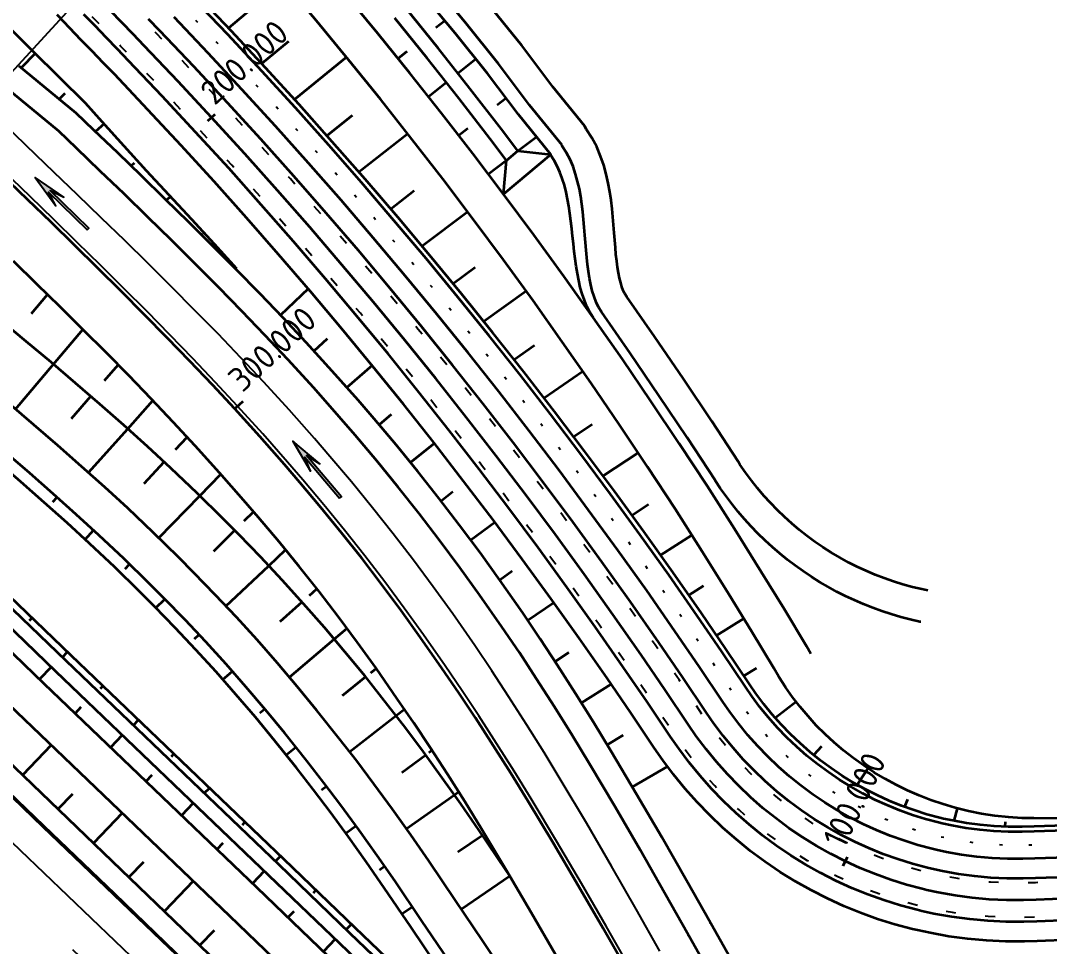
# Model space of a CAD drawing. Header units: metres. Extents: x 134219 to 139178, y 438661 to 444352.
# Drawn here: x 138509.3 to 138613.9, y 439288.6 to 439382.7 of the extents above; entities that cross this region are included whole.
import ezdxf

# ---------------------------------------------------------------- set-up
doc = ezdxf.new("R2010")
doc.units = ezdxf.units.M
for name, pattern in [('13strp', [4, 1, -3]), ('30270strp', [3, 0.3, -2.7]), ('39strp', [12, 3, -9])]:
    doc.linetypes.add(name, pattern=pattern)
doc.layers.add('Utd-ondergr-nw', color=8, linetype='13strp', lineweight=35)
doc.layers.add('X-XX-AL-AANPIJLING-S', color=7, linetype='Continuous', lineweight=25)
doc.layers.add('Utd-weg-nw', color=8, linetype='Continuous')
doc.styles.add('alm a2ee v011$0$rtw_iso', font='NLCS-ISO.ttf')

# ---------------------------------------------------------------- blocks, each defined once
blk = doc.blocks.new('Dwm A2 aanvulling$0$antispkpijl_750')
blk.add_hatch(color=256).paths.add_polyline_path([(-0.125, 0), (0.125, 0), (0.125, 5.5), (0.6, 4), (0, 7.5), (-0.6, 4), (-0.125, 5.5)])
blk.add_lwpolyline([(-0.125, 0), (0.125, 0), (0.125, 5.5), (0.6, 4), (0, 7.5), (-0.6, 4), (-0.125, 5.5)], close=True)

msp = doc.modelspace()

# ---------------------------------------------------------------- linework, layer by layer
at = {"layer": 'Utd-ondergr-nw', "color": 7, "linetype": 'Continuous'}
for p, q in [((138528.32, 439372.53), (138529.06, 439373.21)), ((138528.32, 439372.53), (138529.06, 439373.21)), ((138531.17, 439343.34), (138531.9, 439344.02)), ((138592.93, 439296.79), (138593.36, 439297.69)), ((138592.93, 439296.79), (138593.36, 439297.69))]:
    msp.add_line(p, q, dxfattribs=at)
at = {"layer": 'Utd-ondergr-nw', "linetype": 'Continuous', "flags": 128}
for points in [[(138531.27, 439357.47), (138528.98, 439359.98), (138526.67, 439362.48), (138524.37, 439364.97), (138522.08, 439367.45), (138519.8, 439369.93), (138517.55, 439372.42), (138515.88, 439374.3), (138510.54, 439379.56), (138506.64, 439383.43), (138503.43, 439386.6), (138496.24, 439393.55), (138489.2, 439400.66)], [(138434.12, 439394.12), (138434.46, 439393.79), (138441.68, 439386.87), (138448.9, 439379.95), (138456.11, 439373.03), (138463.33, 439366.11), (138470.55, 439359.19), (138477.77, 439352.27), (138484.99, 439345.35), (138492.21, 439338.42), (138499.42, 439331.5), (138506.64, 439324.58), (138513.86, 439317.66), (138521.08, 439310.74), (138528.3, 439303.82), (138535.52, 439296.9), (138542.73, 439289.98), (138549.95, 439283.06), (138557.17, 439276.14), (138558.58, 439274.78)], [(138434.41, 439394.88), (138434.98, 439394.33), (138442.2, 439387.41), (138449.42, 439380.49), (138456.63, 439373.57), (138463.85, 439366.65), (138471.07, 439359.73), (138478.29, 439352.81), (138485.51, 439345.89), (138492.73, 439338.97), (138499.94, 439332.04), (138507.16, 439325.12), (138514.38, 439318.2), (138521.6, 439311.28), (138528.82, 439304.36), (138536.03, 439297.44), (138543.25, 439290.52), (138550.47, 439283.6), (138557.69, 439276.68), (138559.17, 439275.26)], [(138430.34, 439393.26), (138432.22, 439391.45), (138439.44, 439384.53), (138446.66, 439377.61), (138453.88, 439370.69), (138461.09, 439363.77), (138468.31, 439356.85), (138475.53, 439349.93), (138482.75, 439343.01), (138489.97, 439336.09), (138497.19, 439329.17), (138504.4, 439322.25), (138511.62, 439315.33), (138518.84, 439308.41), (138526.06, 439301.49), (138533.28, 439294.56), (138540.5, 439287.64), (138547.71, 439280.72), (138554.93, 439273.8), (138562.15, 439266.88), (138569.37, 439259.96), (138572.11, 439257.33)], [(138432.99, 439393.12), (138433.42, 439392.71), (138440.64, 439385.79), (138447.86, 439378.87), (138455.08, 439371.95), (138462.29, 439365.02), (138469.51, 439358.1), (138476.73, 439351.18), (138483.95, 439344.26), (138491.17, 439337.34), (138498.39, 439330.42), (138505.6, 439323.5), (138512.82, 439316.58), (138520.04, 439309.66), (138527.26, 439302.74), (138534.48, 439295.82), (138541.7, 439288.9), (138548.91, 439281.98), (138556.13, 439275.06), (138562.04, 439269.39)], [(138536, 439386.68), (138530.42, 439381.94)], [(138615.47, 439301.59), (138612.31, 439301.61), (138611.11, 439301.64), (138609.73, 439301.72), (138608.36, 439301.87), (138607, 439302.07), (138605.66, 439302.34), (138604.33, 439302.67), (138603.43, 439302.93), (138603.08, 439303.03), (138601.85, 439303.45), (138600.65, 439303.92), (138599.46, 439304.44), (138598.31, 439305), (138597.18, 439305.61), (138596.08, 439306.27), (138595.01, 439306.97), (138593.97, 439307.71), (138592.97, 439308.49), (138592.01, 439309.31), (138591.08, 439310.17), (138590.19, 439311.06), (138589.35, 439311.99), (138588.54, 439312.94), (138587.78, 439313.93), (138587.06, 439314.95), (138586.39, 439315.99), (138585.86, 439316.88), (138583.6, 439320.65), (138581.3, 439324.41), (138578.59, 439328.75), (138575.83, 439333.06), (138573.03, 439337.35), (138570.19, 439341.61), (138567.3, 439345.85), (138564.36, 439350.05), (138561.39, 439354.24), (138558.37, 439358.39), (138555.3, 439362.51), (138552.2, 439366.61), (138549.05, 439370.67), (138545.86, 439374.71), (138542.63, 439378.72), (138539.35, 439382.69), (138536.04, 439386.64)], [(138564.34, 439370.04), (138561.04, 439374.12), (138557.87, 439378.32), (138554.57, 439382.42), (138551.22, 439386.47)], [(138615.53, 439300.38), (138612.35, 439300.26), (138611.14, 439300.23), (138609.69, 439300.23), (138608.25, 439300.3), (138606.82, 439300.43), (138605.39, 439300.62), (138603.97, 439300.88), (138603, 439301.09), (138602.63, 439301.18), (138601.3, 439301.53), (138599.98, 439301.94), (138598.69, 439302.41), (138597.41, 439302.93), (138596.16, 439303.5), (138594.93, 439304.12), (138593.73, 439304.8), (138592.56, 439305.52), (138591.42, 439306.29), (138590.31, 439307.11), (138589.24, 439307.97), (138588.2, 439308.88), (138587.2, 439309.83), (138586.25, 439310.82), (138585.33, 439311.85), (138584.46, 439312.92), (138583.64, 439314.02), (138582.98, 439314.96), (138580.55, 439318.59), (138578.09, 439322.19), (138575.18, 439326.35), (138572.24, 439330.47), (138569.26, 439334.57), (138566.23, 439338.64), (138563.17, 439342.68), (138560.06, 439346.68), (138556.91, 439350.66), (138553.73, 439354.6), (138550.5, 439358.51), (138547.24, 439362.39), (138543.94, 439366.24), (138540.6, 439370.05), (138537.22, 439373.83), (138533.8, 439377.58), (138530.35, 439381.29), (138526.86, 439384.97)], [(138615.5, 439300.88), (138612.34, 439300.76), (138611.13, 439300.73), (138609.71, 439300.73), (138608.29, 439300.8), (138606.87, 439300.93), (138605.47, 439301.12), (138604.07, 439301.37), (138603.12, 439301.57), (138602.75, 439301.66), (138601.44, 439302.01), (138600.14, 439302.42), (138598.86, 439302.87), (138597.61, 439303.39), (138596.37, 439303.95), (138595.17, 439304.56), (138593.98, 439305.23), (138592.83, 439305.94), (138591.71, 439306.7), (138590.61, 439307.5), (138589.56, 439308.35), (138588.54, 439309.25), (138587.56, 439310.18), (138586.61, 439311.16), (138585.71, 439312.17), (138584.86, 439313.22), (138584.04, 439314.31), (138583.4, 439315.24), (138580.96, 439318.87), (138578.5, 439322.47), (138575.59, 439326.63), (138572.65, 439330.77), (138569.66, 439334.87), (138566.63, 439338.94), (138563.56, 439342.98), (138560.45, 439346.99), (138557.3, 439350.97), (138554.12, 439354.92), (138550.89, 439358.83), (138547.62, 439362.72), (138544.32, 439366.57), (138540.97, 439370.38), (138537.59, 439374.17), (138534.17, 439377.92), (138530.71, 439381.63), (138527.22, 439385.31)], [(138589.64, 439318.32), (138589.19, 439319.1), (138586.91, 439322.9), (138584.59, 439326.68), (138581.86, 439331.05), (138579.08, 439335.4), (138576.25, 439339.72), (138573.38, 439344.01), (138570.47, 439348.28), (138567.51, 439352.52), (138564.51, 439356.73), (138561.47, 439360.92), (138558.38, 439365.07), (138555.25, 439369.2), (138552.07, 439373.29), (138548.86, 439377.36), (138545.6, 439381.4), (138542.3, 439385.4)], [(138563.19, 439369.08), (138559.9, 439373.15), (138556.74, 439377.34), (138553.45, 439381.42), (138550.1, 439385.46)], [(138615.88, 439293.44), (138612.54, 439293.31), (138611.27, 439293.28), (138609.53, 439293.29), (138607.78, 439293.37), (138606.04, 439293.52), (138604.32, 439293.76), (138602.6, 439294.06), (138601.43, 439294.32), (138600.97, 439294.43), (138599.36, 439294.86), (138597.77, 439295.35), (138596.2, 439295.92), (138594.66, 439296.54), (138593.14, 439297.24), (138591.66, 439297.99), (138590.2, 439298.81), (138588.78, 439299.68), (138587.4, 439300.62), (138586.06, 439301.61), (138584.77, 439302.65), (138583.51, 439303.75), (138582.31, 439304.9), (138581.15, 439306.1), (138580.04, 439307.34), (138578.99, 439308.64), (138577.99, 439309.97), (138577.2, 439311.11), (138574.8, 439314.69), (138572.37, 439318.24), (138569.5, 439322.34), (138566.6, 439326.41), (138563.66, 439330.45), (138560.67, 439334.46), (138557.65, 439338.45), (138554.59, 439342.4), (138551.49, 439346.32), (138548.34, 439350.21), (138545.16, 439354.07), (138541.94, 439357.89), (138538.69, 439361.69), (138535.39, 439365.45), (138532.06, 439369.17), (138528.69, 439372.87), (138525.28, 439376.53), (138521.84, 439380.15), (138520.7, 439381.34), (138519.56, 439382.52), (138518.41, 439383.7)], [(138559.85, 439369.46), (138558.16, 439371.68), (138554.96, 439375.8), (138551.72, 439379.9), (138548.44, 439383.96)], [(138566.64, 439371.96), (138563.41, 439375.97), (138560.23, 439380.17), (138556.89, 439384.31)], [(138616.09, 439289.25), (138612.66, 439289.11), (138611.35, 439289.08), (138609.42, 439289.09), (138607.5, 439289.18), (138605.58, 439289.35), (138603.67, 439289.61), (138601.77, 439289.95), (138600.47, 439290.23), (138599.97, 439290.35), (138598.19, 439290.82), (138596.43, 439291.37), (138594.7, 439291.99), (138593, 439292.69), (138591.32, 439293.45), (138589.68, 439294.29), (138588.07, 439295.19), (138586.5, 439296.15), (138584.98, 439297.19), (138583.5, 439298.28), (138582.06, 439299.44), (138580.68, 439300.65), (138579.35, 439301.92), (138578.07, 439303.24), (138576.84, 439304.62), (138575.68, 439306.05), (138574.58, 439307.52), (138573.7, 439308.79), (138571.32, 439312.33), (138568.91, 439315.85), (138566.07, 439319.92), (138563.19, 439323.95), (138560.28, 439327.96), (138557.32, 439331.94), (138554.32, 439335.89), (138551.28, 439339.81), (138548.2, 439343.7), (138545.09, 439347.55), (138541.94, 439351.38), (138538.74, 439355.17), (138535.51, 439358.93), (138532.25, 439362.66), (138528.94, 439366.36), (138525.6, 439370.02), (138522.22, 439373.65), (138518.81, 439377.25), (138517.68, 439378.42), (138516.55, 439379.59), (138515.41, 439380.76), (138514.27, 439381.93), (138512.97, 439383.3)], [(138615.99, 439291.25), (138612.61, 439291.11), (138611.31, 439291.08), (138609.47, 439291.09), (138607.63, 439291.17), (138605.8, 439291.34), (138603.98, 439291.58), (138602.16, 439291.91), (138600.93, 439292.17), (138600.45, 439292.29), (138598.75, 439292.74), (138597.07, 439293.27), (138595.42, 439293.86), (138593.79, 439294.52), (138592.19, 439295.25), (138590.62, 439296.05), (138589.09, 439296.91), (138587.59, 439297.83), (138586.13, 439298.82), (138584.72, 439299.86), (138583.35, 439300.97), (138582.03, 439302.13), (138580.76, 439303.34), (138579.53, 439304.6), (138578.37, 439305.92), (138577.25, 439307.28), (138576.2, 439308.69), (138575.37, 439309.89), (138572.98, 439313.45), (138570.56, 439316.99), (138567.71, 439321.07), (138564.82, 439325.12), (138561.89, 439329.15), (138558.92, 439333.14), (138555.91, 439337.11), (138552.86, 439341.04), (138549.77, 439344.94), (138546.64, 439348.82), (138543.47, 439352.66), (138540.27, 439356.47), (138537.03, 439360.24), (138533.74, 439363.99), (138530.43, 439367.7), (138527.07, 439371.38), (138523.68, 439375.02), (138520.25, 439378.63), (138519.12, 439379.81), (138517.98, 439380.99), (138516.84, 439382.16), (138515.69, 439383.33)], [(138615.77, 439295.64), (138612.48, 439295.51), (138611.23, 439295.48), (138609.58, 439295.49), (138607.93, 439295.56), (138606.29, 439295.71), (138604.66, 439295.93), (138603.03, 439296.22), (138601.93, 439296.46), (138601.5, 439296.56), (138599.97, 439296.97), (138598.47, 439297.44), (138596.99, 439297.97), (138595.53, 439298.57), (138594.1, 439299.22), (138592.69, 439299.93), (138591.32, 439300.7), (138589.98, 439301.53), (138588.67, 439302.41), (138587.41, 439303.35), (138586.18, 439304.34), (138585, 439305.37), (138583.86, 439306.46), (138582.76, 439307.59), (138581.72, 439308.77), (138580.72, 439309.99), (138579.78, 439311.25), (138579.03, 439312.33), (138576.62, 439315.92), (138574.18, 439319.49), (138571.3, 439323.61), (138568.39, 439327.7), (138565.43, 439331.76), (138562.43, 439335.79), (138559.4, 439339.78), (138556.32, 439343.75), (138553.2, 439347.69), (138550.05, 439351.6), (138546.85, 439355.47), (138543.62, 439359.32), (138540.35, 439363.13), (138537.04, 439366.9), (138533.69, 439370.65), (138530.31, 439374.36), (138526.89, 439378.04), (138523.43, 439381.68), (138522.29, 439382.87)], [(138615.67, 439297.64), (138612.43, 439297.51), (138611.19, 439297.48), (138609.63, 439297.49), (138608.07, 439297.56), (138606.51, 439297.7), (138604.96, 439297.91), (138603.43, 439298.18), (138602.38, 439298.41), (138601.97, 439298.51), (138600.53, 439298.89), (138599.11, 439299.34), (138597.7, 439299.84), (138596.32, 439300.4), (138594.96, 439301.02), (138593.63, 439301.7), (138592.33, 439302.43), (138591.06, 439303.21), (138589.83, 439304.04), (138588.63, 439304.93), (138587.47, 439305.87), (138586.35, 439306.85), (138585.27, 439307.88), (138584.23, 439308.95), (138583.24, 439310.07), (138582.3, 439311.22), (138581.4, 439312.42), (138580.69, 439313.44), (138578.27, 439317.04), (138575.82, 439320.63), (138572.94, 439324.76), (138570.01, 439328.87), (138567.04, 439332.94), (138564.03, 439336.99), (138560.98, 439341), (138557.89, 439344.99), (138554.77, 439348.94), (138551.6, 439352.86), (138548.39, 439356.75), (138545.14, 439360.61), (138541.86, 439364.44), (138538.54, 439368.23), (138535.18, 439371.99), (138531.78, 439375.71), (138528.35, 439379.41), (138524.87, 439383.06)], [(138558.7, 439368.49), (138557.02, 439370.7), (138553.83, 439374.82), (138550.6, 439378.9), (138547.32, 439382.96)], [(138551.5, 439381.99), (138552.39, 439382.7)], [(138536.5, 439380.59), (138533.79, 439378.33)], [(138510.76, 439379.35), (138509.34, 439377.9)], [(138548.56, 439379.58), (138547.65, 439378.85)], [(138542.4, 439378.99), (138537.12, 439374.68)], [(138553.73, 439377.36), (138555.55, 439378.81)], [(138581.42, 439287.43), (138579.46, 439290.91), (138579.43, 439290.98), (138576.99, 439295.3), (138574.48, 439299.69), (138571.92, 439304.08), (138569.31, 439308.47), (138567.53, 439311.39), (138565.71, 439314.31), (138563.85, 439317.21), (138562.11, 439319.86), (138560.33, 439322.5), (138558.02, 439325.81), (138555.99, 439328.62), (138553.92, 439331.4), (138551.8, 439334.16), (138549.65, 439336.88), (138547.46, 439339.57), (138545.22, 439342.22), (138543.59, 439344.11), (138540.97, 439347.06), (138538.31, 439349.97), (138535.96, 439352.48), (138533.59, 439354.95), (138531.2, 439357.39), (138528.8, 439359.81), (138526.39, 439362.2), (138523.98, 439364.57), (138521.56, 439366.91), (138519.14, 439369.25), (138516.73, 439371.57), (138514.92, 439373.3), (138509.12, 439378.08)], [(138579.19, 439286.18), (138577.24, 439289.66), (138577.2, 439289.73), (138574.77, 439294.04), (138572.27, 439298.42), (138569.73, 439302.79), (138567.13, 439307.16), (138565.36, 439310.06), (138563.55, 439312.94), (138561.71, 439315.82), (138559.99, 439318.45), (138558.22, 439321.06), (138555.94, 439324.33), (138553.93, 439327.11), (138551.88, 439329.87), (138549.79, 439332.59), (138547.66, 439335.28), (138545.49, 439337.94), (138543.28, 439340.57), (138541.67, 439342.43), (138539.08, 439345.36), (138536.44, 439348.24), (138534.11, 439350.72), (138531.76, 439353.18), (138529.38, 439355.6), (138527, 439358), (138524.6, 439360.38), (138522.2, 439362.74), (138519.79, 439365.08), (138517.37, 439367.41), (138514.96, 439369.73), (138513.15, 439371.46), (138507.35, 439376.24)], [(138552.58, 439376.4), (138550.76, 439374.96)], [(138513.76, 439375.28), (138513.19, 439374.72)], [(138443.89, 439374.73), (138451.11, 439367.81), (138458.33, 439360.88), (138465.54, 439353.96), (138472.76, 439347.04), (138479.98, 439340.12), (138487.2, 439333.2), (138494.42, 439326.28), (138501.64, 439319.36), (138508.85, 439312.44), (138516.07, 439305.52), (138523.29, 439298.6), (138530.51, 439291.68), (138537.73, 439284.76), (138544.95, 439277.84), (138552.16, 439270.92), (138559.38, 439263.99), (138566.6, 439257.07), (138573.82, 439250.15), (138581.04, 439243.23), (138588.25, 439236.31), (138594.17, 439230.64)], [(138557.72, 439374.13), (138558.63, 439374.83)], [(138542.98, 439373.05), (138540.42, 439371)], [(138517.75, 439372.2), (138516.88, 439371.42)], [(138601.53, 439324.76), (138600.94, 439324.89), (138599.96, 439325.12), (138599, 439325.39), (138598.04, 439325.68), (138597.1, 439326.01), (138596.17, 439326.37), (138595.25, 439326.76), (138594.34, 439327.18), (138593.45, 439327.63), (138592.57, 439328.11), (138591.71, 439328.62), (138590.87, 439329.16), (138590.04, 439329.73), (138589.24, 439330.32), (138588.45, 439330.94), (138587.69, 439331.58), (138586.95, 439332.25), (138586.23, 439332.95), (138585.53, 439333.67), (138584.86, 439334.41), (138584.21, 439335.17), (138583.59, 439335.95), (138583, 439336.76), (138582.43, 439337.58), (138582.24, 439337.87), (138579.56, 439341.97), (138576.67, 439346.29), (138573.73, 439350.59), (138570.91, 439354.64), (138570.7, 439354.99), (138570.56, 439355.28), (138570.42, 439355.63), (138570.3, 439356.05), (138570.18, 439356.52), (138570.07, 439357.05), (138569.98, 439357.63), (138569.9, 439358.26), (138569.82, 439358.93), (138569.76, 439359.64), (138569.7, 439360.38), (138569.64, 439361.14), (138569.58, 439361.93), (138569.51, 439362.75), (138569.43, 439363.58), (138569.33, 439364.44), (138569.2, 439365.31), (138569.03, 439366.19), (138568.83, 439367.09), (138568.57, 439368.01), (138568.26, 439368.93), (138567.86, 439369.86), (138567.37, 439370.79), (138566.8, 439371.68), (138566.64, 439371.96)], [(138548.65, 439371.18), (138543.68, 439367.29)], [(138554.74, 439371.75), (138553.82, 439371.04)], [(138559.85, 439369.46), (138561.73, 439370.88)], [(138600.81, 439321.58), (138600.72, 439321.59), (138599.74, 439321.82), (138598.78, 439322.07), (138597.82, 439322.36), (138596.87, 439322.67), (138595.93, 439323.01), (138595, 439323.38), (138594.08, 439323.77), (138593.17, 439324.2), (138592.28, 439324.65), (138591.4, 439325.13), (138590.54, 439325.63), (138589.69, 439326.16), (138588.86, 439326.72), (138588.05, 439327.3), (138587.25, 439327.9), (138586.48, 439328.53), (138585.72, 439329.19), (138584.98, 439329.86), (138584.26, 439330.56), (138583.57, 439331.28), (138582.89, 439332.02), (138582.24, 439332.77), (138581.62, 439333.55), (138581.01, 439334.35), (138580.43, 439335.17), (138579.91, 439335.94), (138579.89, 439335.98), (138577.06, 439340.31), (138574.18, 439344.61), (138571.26, 439348.89), (138568.33, 439353.09), (138568.05, 439353.58), (138567.8, 439354.09), (138567.59, 439354.65), (138567.41, 439355.24), (138567.25, 439355.86), (138567.12, 439356.52), (138567.01, 439357.2), (138566.92, 439357.91), (138566.84, 439358.64), (138566.77, 439359.38), (138566.71, 439360.14), (138566.65, 439360.91), (138566.59, 439361.69), (138566.52, 439362.47), (138566.45, 439363.26), (138566.35, 439364.04), (138566.24, 439364.82), (138566.1, 439365.59), (138565.92, 439366.36), (138565.71, 439367.11), (138565.46, 439367.86), (138565.15, 439368.58), (138564.78, 439369.28), (138564.35, 439369.94), (138564.34, 439370.04)], [(138567.51, 439352.52), (138567.17, 439353.07), (138566.86, 439353.65), (138566.6, 439354.27), (138566.38, 439354.92), (138566.19, 439355.59), (138566.03, 439356.29), (138565.89, 439357), (138565.77, 439357.74), (138565.67, 439358.49), (138565.58, 439359.24), (138565.49, 439360.01), (138565.41, 439360.78), (138565.33, 439361.55), (138565.24, 439362.32), (138565.14, 439363.08), (138565.03, 439363.83), (138564.9, 439364.56), (138564.75, 439365.28), (138564.57, 439365.98), (138564.36, 439366.66), (138564.12, 439367.3), (138563.84, 439367.92), (138563.52, 439368.5), (138563.15, 439369.05)], [(138520.81, 439368.22), (138520.5, 439367.94)], [(138558.7, 439368.49), (138556.85, 439367.09)], [(138570.91, 439286.19), (138568.47, 439290.46), (138565.97, 439294.79), (138563.44, 439299.1), (138560.86, 439303.37), (138559.11, 439306.2), (138557.34, 439309.02), (138555.53, 439311.81), (138553.84, 439314.35), (138552.12, 439316.88), (138549.91, 439320.04), (138547.96, 439322.74), (138545.98, 439325.4), (138543.96, 439328.04), (138541.89, 439330.64), (138539.79, 439333.22), (138537.65, 439335.76), (138536.1, 439337.57), (138533.59, 439340.42), (138531.05, 439343.23), (138528.78, 439345.67), (138526.49, 439348.08), (138524.18, 439350.47), (138521.84, 439352.84), (138519.49, 439355.2), (138517.13, 439357.54), (138514.75, 439359.88), (138512.36, 439362.2), (138509.97, 439364.52), (138508.17, 439366.26)], [(138448.18, 439364.75), (138455.4, 439357.83), (138462.62, 439350.91), (138469.83, 439343.99), (138477.05, 439337.07), (138484.27, 439330.15), (138491.49, 439323.23), (138498.71, 439316.31), (138505.93, 439309.39), (138513.14, 439302.47), (138520.36, 439295.54), (138527.58, 439288.62), (138534.8, 439281.7), (138542.02, 439274.78), (138549.24, 439267.86), (138556.45, 439260.94), (138563.67, 439254.02), (138570.89, 439247.1), (138578.11, 439240.18), (138585.33, 439233.26), (138592.55, 439226.34), (138599.76, 439219.42), (138606.98, 439212.5), (138613.36, 439206.38)], [(138524.5, 439364.82), (138524.1, 439364.45)], [(138549.31, 439365.39), (138546.91, 439363.54)], [(138446.57, 439363.08), (138453.79, 439356.16), (138461.01, 439349.24), (138468.23, 439342.32), (138475.45, 439335.39), (138482.67, 439328.47), (138489.88, 439321.55), (138497.1, 439314.63), (138504.32, 439307.71), (138511.54, 439300.79), (138518.76, 439293.87), (138525.98, 439286.95)], [(138446.62, 439363.13), (138453.84, 439356.21), (138461.06, 439349.29), (138468.28, 439342.37), (138475.5, 439335.44), (138482.71, 439328.52), (138489.93, 439321.6), (138497.15, 439314.68), (138504.37, 439307.76), (138511.59, 439300.84), (138518.81, 439293.92), (138526.02, 439287)], [(138554.74, 439363.25), (138550.11, 439359.76)], [(138527.78, 439361.05), (138527.66, 439360.94)], [(138563.68, 439287.75), (138561.2, 439292.05), (138558.7, 439296.31), (138556.15, 439300.53), (138554.43, 439303.32), (138552.69, 439306.08), (138550.92, 439308.82), (138549.26, 439311.31), (138547.58, 439313.77), (138545.43, 439316.86), (138543.53, 439319.49), (138541.59, 439322.09), (138539.62, 439324.66), (138537.61, 439327.2), (138535.56, 439329.71), (138533.47, 439332.19), (138531.95, 439333.95), (138529.51, 439336.74), (138527.02, 439339.49), (138524.79, 439341.88), (138522.54, 439344.25), (138520.26, 439346.61), (138517.96, 439348.95), (138515.63, 439351.28), (138513.28, 439353.61), (138510.92, 439355.92), (138508.55, 439358.24)], [(138531.27, 439357.47), (138531.2, 439357.4)], [(138555.5, 439357.6), (138553.26, 439355.95)], [(138538.51, 439355.44), (138535.69, 439352.76)], [(138560.68, 439355.21), (138556.39, 439352.11)], [(138510.39, 439352.92), (138512.01, 439354.86)], [(138559.03, 439295.75), (138558.66, 439296.29), (138555.91, 439300.38), (138554.04, 439303.08), (138552.15, 439305.74), (138550.24, 439308.37), (138548.45, 439310.76), (138546.62, 439313.11), (138544.3, 439316.05), (138542.25, 439318.55), (138540.17, 439321.01), (138538.04, 439323.43), (138535.88, 439325.81), (138533.69, 439328.16), (138531.45, 439330.47), (138529.83, 439332.1), (138527.22, 439334.67), (138524.56, 439337.21), (138522.18, 439339.4), (138519.77, 439341.57), (138517.33, 439343.72), (138514.86, 439345.85), (138512.37, 439347.97), (138509.85, 439350.09), (138507.31, 439352.19)], [(138512.61, 439347.77), (138515.61, 439351.31)], [(138540.44, 439350.34), (138539.1, 439349.11)], [(138561.53, 439349.69), (138559.47, 439348.23)], [(138508.75, 439343.2), (138512.61, 439347.77)], [(138517.79, 439346.11), (138519.18, 439347.71)], [(138545.01, 439347.65), (138542.45, 439345.39)], [(138566.46, 439347.05), (138562.52, 439344.32)], [(138559, 439285.1), (138556.25, 439289.2), (138553.49, 439293.25), (138550.77, 439297.28), (138548.94, 439299.93), (138547.08, 439302.54), (138545.2, 439305.11), (138543.45, 439307.44), (138541.67, 439309.72), (138539.4, 439312.58), (138537.41, 439315), (138535.38, 439317.39), (138533.31, 439319.74), (138531.21, 439322.05), (138529.07, 439324.33), (138526.89, 439326.57), (138525.31, 439328.16), (138522.76, 439330.66), (138520.16, 439333.13), (138517.83, 439335.27), (138515.46, 439337.39), (138513.06, 439339.51), (138510.62, 439341.61), (138508.16, 439343.7)], [(138514.45, 439342.25), (138516.41, 439344.52)], [(138520.16, 439341.21), (138522.72, 439344.07)], [(138546.96, 439342.66), (138545.73, 439341.62)], [(138567.41, 439341.65), (138565.54, 439340.38)], [(138516.18, 439336.75), (138520.16, 439341.21)], [(138525.03, 439339.11), (138526.2, 439340.37)], [(138551.34, 439339.73), (138548.92, 439337.77)], [(138552.78, 439287.2), (138550.04, 439291.22), (138547.35, 439295.21), (138545.53, 439297.83), (138543.7, 439300.4), (138541.85, 439302.93), (138540.12, 439305.22), (138538.37, 439307.46), (138536.14, 439310.26), (138534.18, 439312.64), (138532.19, 439314.97), (138530.16, 439317.28), (138528.09, 439319.55), (138525.99, 439321.78), (138523.85, 439323.98), (138522.3, 439325.53), (138519.79, 439327.98), (138517.22, 439330.41), (138514.93, 439332.51), (138512.59, 439334.61), (138510.21, 439336.7), (138507.8, 439338.78)], [(138572.08, 439338.78), (138568.51, 439336.41)], [(138551.68, 439286.56), (138548.94, 439290.57), (138546.25, 439294.55), (138544.45, 439297.16), (138542.62, 439299.72), (138540.78, 439302.24), (138539.06, 439304.51), (138537.32, 439306.74), (138535.1, 439309.52), (138533.16, 439311.88), (138531.17, 439314.21), (138529.15, 439316.49), (138527.1, 439318.75), (138525, 439320.97), (138522.88, 439323.15), (138521.33, 439324.69), (138518.84, 439327.13), (138516.29, 439329.54), (138514, 439331.64), (138511.67, 439333.72), (138509.3, 439335.8), (138506.9, 439337.87)], [(138521.83, 439335.66), (138523.86, 439337.85)], [(138527.49, 439334.41), (138529.62, 439336.6)], [(138512.55, 439333.79), (138512.97, 439334.27)], [(138523.32, 439330.11), (138527.49, 439334.41)], [(138553.24, 439334.79), (138552.03, 439333.86)], [(138573.14, 439333.5), (138571.45, 439332.4)], [(138532, 439331.84), (138532.96, 439332.78)], [(138557.5, 439331.69), (138555.06, 439329.87)], [(138515.83, 439329.96), (138516.69, 439330.89)], [(138528.91, 439328.78), (138531.04, 439330.89)], [(138577.53, 439330.4), (138574.35, 439328.37)], [(138534.51, 439327.28), (138536.22, 439328.9)], [(138519.9, 439326.98), (138520.35, 439327.44)], [(138530.14, 439323.19), (138534.51, 439327.28)], [(138559.26, 439326.73), (138558, 439325.83)], [(138538.64, 439324.27), (138539.39, 439324.94)], [(138578.71, 439325.24), (138577.22, 439324.31)], [(138523.02, 439323.01), (138523.92, 439323.9)], [(138535.65, 439321.61), (138537.89, 439323.6)], [(138563.5, 439323.52), (138560.85, 439321.72)], [(138510.17, 439321.72), (138510.43, 439321.99)], [(138582.83, 439321.91), (138580.04, 439320.21)], [(138541.17, 439319.83), (138542.46, 439320.92)], [(138526.94, 439319.84), (138527.41, 439320.27)], [(138536.6, 439315.95), (138541.17, 439319.83)], [(138513.52, 439317.99), (138514.04, 439318.53)], [(138565.03, 439318.48), (138563.62, 439317.56)], [(138512.39, 439316.99), (138511.19, 439315.74)], [(138529.85, 439315.71), (138530.8, 439316.55)], [(138544.9, 439316.41), (138545.43, 439316.85)], [(138584.12, 439316.86), (138582.83, 439316.09)], [(138542.02, 439314.1), (138544.36, 439315.98)], [(138517.39, 439314.8), (138517.65, 439315.07)], [(138569.33, 439315.24), (138566.31, 439313.35)], [(138588.15, 439313.45), (138586.03, 439311.82)], [(138515.4, 439312.91), (138514.8, 439312.28)], [(138533.61, 439312.33), (138534.09, 439312.74)], [(138547.45, 439312.05), (138548.3, 439312.71)], [(138520.74, 439311.07), (138521.25, 439311.61)], [(138542.72, 439308.38), (138547.45, 439312.05)], [(138519.61, 439310.07), (138518.41, 439308.82)], [(138570.55, 439310.07), (138568.93, 439309.09)], [(138512.39, 439309.05), (138509.46, 439306)], [(138524.6, 439307.88), (138524.86, 439308.15)], [(138536.28, 439308.05), (138537.27, 439308.84)], [(138550.78, 439308.3), (138551.1, 439308.53)], [(138590.72, 439308.91), (138589.93, 439308.06)], [(138548.05, 439306.28), (138550.47, 439308.06)], [(138522.62, 439305.99), (138522.02, 439305.36)], [(138575.05, 439306.89), (138571.5, 439304.8)], [(138595.44, 439306.68), (138594.35, 439305.02)], [(138514.53, 439304.07), (138513.07, 439302.54)], [(138527.95, 439304.15), (138528.47, 439304.69)], [(138539.87, 439304.5), (138540.37, 439304.89)], [(138548.49, 439300.55), (138553.39, 439304)], [(138553.39, 439304), (138553.81, 439304.3)], [(138526.83, 439303.15), (138525.63, 439301.9)], [(138599.48, 439303.53), (138599.15, 439302.77)], [(138519.6, 439302.13), (138516.68, 439299.08)], [(138604.53, 439302.62), (138604.19, 439301.34)], [(138531.82, 439300.96), (138532.08, 439301.23)], [(138542.34, 439300.1), (138543.37, 439300.85)], [(138609.4, 439301.25), (138609.35, 439300.75)], [(138553.75, 439298.21), (138556.23, 439299.89)], [(138556.34, 439299.97), (138556.45, 439300.04)], [(138529.84, 439299.07), (138529.24, 439298.44)], [(138535.17, 439297.23), (138535.69, 439297.77)], [(138521.75, 439297.14), (138520.29, 439295.62)], [(138545.76, 439296.38), (138546.28, 439296.75)], [(138534.05, 439296.23), (138532.84, 439294.98)], [(138554.08, 439292.37), (138559.03, 439295.75)], [(138526.82, 439295.21), (138523.9, 439292.16)], [(138539.04, 439294.04), (138539.3, 439294.31)], [(138548.05, 439291.89), (138549.1, 439292.6)], [(138537.05, 439292.15), (138536.45, 439291.52)], [(138542.39, 439290.31), (138542.91, 439290.85)], [(138528.97, 439290.22), (138527.5, 439288.7)], [(138541.26, 439289.31), (138540.06, 439288.06)]]:
    msp.add_lwpolyline(points, dxfattribs=at)
msp.add_lwpolyline([(138558.38, 439365.07), (138558.7, 439368.49), (138559.85, 439369.46), (138563.19, 439369.08), (138558.38, 439365.07)], close=True, dxfattribs=at)
at = {"layer": 'Utd-weg-nw', "linetype": '30270strp', "flags": 128}
msp.add_lwpolyline([(138692.03, 439309.1), (138689.4, 439309.34), (138686.77, 439309.51), (138686.77, 439309.51), (138684.13, 439309.62), (138681.49, 439309.66), (138678.85, 439309.64), (138676.22, 439309.55), (138673.58, 439309.39), (138672.68, 439309.32), (138670.95, 439309.17), (138668.33, 439308.88), (138665.71, 439308.52), (138663.11, 439308.11), (138660.51, 439307.62), (138657.97, 439307.08), (138655.44, 439306.48), (138652.92, 439305.81), (138650.42, 439305.09), (138650.29, 439305.05), (138647.21, 439304.15), (138644.11, 439303.32), (138642.77, 439302.99), (138640.99, 439302.56), (138637.86, 439301.87), (138634.71, 439301.25), (138631.55, 439300.7), (138628.37, 439300.22), (138625.19, 439299.81), (138622, 439299.47), (138618.8, 439299.21), (138615.6, 439299.01), (138612.39, 439298.89), (138611.16, 439298.86), (138609.66, 439298.86), (138608.16, 439298.93), (138606.67, 439299.06), (138605.18, 439299.26), (138603.7, 439299.53), (138602.69, 439299.75), (138602.3, 439299.84), (138600.91, 439300.21), (138599.54, 439300.64), (138598.19, 439301.12), (138596.87, 439301.66), (138595.56, 439302.26), (138594.28, 439302.91), (138593.03, 439303.61), (138591.81, 439304.36), (138590.62, 439305.17), (138589.47, 439306.02), (138588.35, 439306.92), (138587.27, 439307.86), (138586.23, 439308.85), (138585.24, 439309.89), (138584.29, 439310.96), (138583.38, 439312.07), (138582.52, 439313.22), (138581.84, 439314.2), (138579.41, 439317.82), (138576.95, 439321.41), (138574.06, 439325.55), (138571.12, 439329.67), (138568.15, 439333.76), (138565.13, 439337.81), (138562.07, 439341.84), (138558.98, 439345.84), (138555.84, 439349.8), (138552.66, 439353.73), (138549.45, 439357.63), (138546.19, 439361.5), (138542.9, 439365.34), (138539.57, 439369.14), (138536.2, 439372.91), (138532.79, 439376.65), (138529.35, 439380.35), (138525.87, 439384.01), (138524.71, 439385.21), (138523.56, 439386.41), (138522.4, 439387.6), (138521.23, 439388.78), (138520.22, 439389.85), (138519.26, 439390.97), (138518.37, 439392.09), (138517.52, 439393.25), (138516.73, 439394.44), (138515.98, 439395.67), (138515.29, 439396.93), (138514.65, 439398.21), (138514.06, 439399.52), (138513.53, 439400.85), (138513.05, 439402.2), (138512.64, 439403.58), (138512.27, 439404.96), (138511.97, 439406.37), (138511.73, 439407.78), (138511.54, 439409.2), (138511.42, 439410.63), (138511.35, 439412.06), (138511.34, 439413.5), (138511.4, 439414.93), (138511.51, 439416.36), (138511.68, 439417.78), (138511.91, 439419.2), (138512.2, 439420.6), (138512.55, 439421.99), (138512.96, 439423.37), (138513.45, 439424.8), (138514, 439426.21), (138514.62, 439427.6), (138515.17, 439428.72), (138515.29, 439428.95), (138516.03, 439430.28), (138516.7, 439431.47), (138517.57, 439433.16), (138518.37, 439434.88), (138519.1, 439436.63), (138519.75, 439438.41), (138520.33, 439440.22), (138520.84, 439442.05), (138521.27, 439443.9), (138521.62, 439445.77), (138521.89, 439447.65), (138522.08, 439449.54), (138522.2, 439451.43), (138522.23, 439453.33), (138522.19, 439455.23), (138522.07, 439457.12), (138521.86, 439459.01), (138521.58, 439460.89), (138521.23, 439462.76), (138520.79, 439464.6), (138520.28, 439466.43), (138519.69, 439468.24), (138519.03, 439470.02), (138518.29, 439471.77), (138517.49, 439473.49), (138516.61, 439475.17), (138515.66, 439476.81), (138514.64, 439478.42), (138513.99, 439479.38), (138513.56, 439479.98), (138512.41, 439481.49), (138511.21, 439482.96), (138509.94, 439484.37), (138508.61, 439485.73), (138507.23, 439487.03), (138505.8, 439488.28), (138504.31, 439489.46), (138502.78, 439490.58), (138501.2, 439491.64), (138499.58, 439492.63), (138497.92, 439493.55), (138496.24, 439494.44), (138494.54, 439495.3), (138492.82, 439496.13), (138491.07, 439496.92), (138489.8, 439497.46), (138488.5, 439497.96), (138487.2, 439498.44), (138485.87, 439498.88), (138484.53, 439499.28), (138483.17, 439499.64), (138481.8, 439499.96), (138480.41, 439500.23), (138479.82, 439500.32), (138478.12, 439500.5), (138476.4, 439500.55), (138474.68, 439500.48), (138472.97, 439500.28), (138471.28, 439499.94), (138471.17, 439499.91), (138470.53, 439499.77), (138469.77, 439499.65), (138468.99, 439499.59), (138468.22, 439499.57), (138467.44, 439499.6), (138466.67, 439499.69), (138465.91, 439499.83), (138465.16, 439500.02), (138464.42, 439500.26), (138463.7, 439500.54), (138463, 439500.88), (138462.33, 439501.26), (138461.68, 439501.68), (138461.34, 439501.93), (138461.12, 439502.08), (138460.66, 439502.33), (138460.17, 439502.5), (138459.66, 439502.59), (138459.14, 439502.61), (138458.62, 439502.54), (138458.12, 439502.4), (138457.65, 439502.18), (138457.22, 439501.89), (138457.14, 439501.82)], dxfattribs=at)
at = {"layer": 'Utd-weg-nw', "linetype": '13strp', "flags": 128}
for points in [[(138691.64, 439305.3), (138689.1, 439305.53), (138686.57, 439305.69), (138686.56, 439305.69), (138684.02, 439305.8), (138681.48, 439305.84), (138678.94, 439305.81), (138676.4, 439305.72), (138673.86, 439305.57), (138672.99, 439305.51), (138671.32, 439305.36), (138668.79, 439305.08), (138666.27, 439304.74), (138663.76, 439304.34), (138661.26, 439303.87), (138658.81, 439303.35), (138656.37, 439302.77), (138653.95, 439302.13), (138651.54, 439301.43), (138651.4, 439301.39), (138648.24, 439300.47), (138645.06, 439299.61), (138643.68, 439299.27), (138641.86, 439298.84), (138638.64, 439298.13), (138635.41, 439297.49), (138632.16, 439296.93), (138628.9, 439296.43), (138625.64, 439296.01), (138622.36, 439295.67), (138619.08, 439295.39), (138615.79, 439295.19), (138612.5, 439295.06), (138611.24, 439295.03), (138609.57, 439295.04), (138607.9, 439295.11), (138606.24, 439295.26), (138604.59, 439295.48), (138602.94, 439295.78), (138601.82, 439296.02), (138601.39, 439296.13), (138599.85, 439296.54), (138598.33, 439297.01), (138596.83, 439297.55), (138595.35, 439298.15), (138593.9, 439298.81), (138592.48, 439299.53), (138591.09, 439300.31), (138589.73, 439301.15), (138588.41, 439302.04), (138587.13, 439302.99), (138585.89, 439303.99), (138584.69, 439305.04), (138583.54, 439306.14), (138582.43, 439307.29), (138581.37, 439308.48), (138580.37, 439309.71), (138579.41, 439310.99), (138578.65, 439312.08), (138576.25, 439315.67), (138573.81, 439319.23), (138570.93, 439323.35), (138568.02, 439327.43), (138565.07, 439331.49), (138562.07, 439335.51), (138559.04, 439339.51), (138555.97, 439343.48), (138552.85, 439347.41), (138549.7, 439351.31), (138546.51, 439355.19), (138543.28, 439359.03), (138540.01, 439362.83), (138536.7, 439366.61), (138533.36, 439370.35), (138529.98, 439374.05), (138526.56, 439377.73), (138523.11, 439381.37), (138521.96, 439382.56), (138520.81, 439383.74), (138519.66, 439384.92), (138518.51, 439386.1), (138517.38, 439387.29), (138516.31, 439388.53), (138515.32, 439389.78), (138514.38, 439391.06), (138513.5, 439392.39), (138512.67, 439393.75), (138511.9, 439395.15), (138511.19, 439396.57), (138510.54, 439398.03), (138509.95, 439399.51), (138509.42, 439401.01), (138508.95, 439402.54), (138508.55, 439404.08), (138508.22, 439405.64), (138507.95, 439407.21), (138507.74, 439408.79), (138507.6, 439410.37), (138507.53, 439411.97), (138507.52, 439413.56), (138507.58, 439415.15), (138507.7, 439416.74), (138507.9, 439418.32), (138508.15, 439419.89), (138508.47, 439421.46), (138508.86, 439423), (138509.31, 439424.53), (138509.86, 439426.12), (138510.47, 439427.69), (138511.16, 439429.23), (138511.77, 439430.48), (138511.91, 439430.73), (138512.72, 439432.2), (138513.34, 439433.3), (138514.14, 439434.84), (138514.87, 439436.42), (138515.54, 439438.02), (138516.14, 439439.66), (138516.67, 439441.31), (138517.13, 439442.99), (138517.52, 439444.69), (138517.84, 439446.4), (138518.09, 439448.12), (138518.27, 439449.85), (138518.37, 439451.58), (138518.41, 439453.32), (138518.37, 439455.06), (138518.25, 439456.8), (138518.07, 439458.53), (138517.81, 439460.25), (138517.49, 439461.96), (138517.09, 439463.65), (138516.62, 439465.32), (138516.08, 439466.98), (138515.47, 439468.61), (138514.8, 439470.21), (138514.06, 439471.79), (138513.25, 439473.33), (138512.38, 439474.84), (138511.45, 439476.3), (138510.85, 439477.19), (138510.46, 439477.73), (138509.41, 439479.12), (138508.31, 439480.46), (138507.14, 439481.76), (138505.93, 439483), (138504.66, 439484.2), (138503.35, 439485.34), (138501.99, 439486.42), (138500.59, 439487.45), (138499.14, 439488.41), (138497.66, 439489.32), (138496.13, 439490.16), (138494.6, 439490.99), (138493.05, 439491.78), (138491.47, 439492.55), (138489.87, 439493.29), (138488.71, 439493.79), (138487.52, 439494.26), (138486.33, 439494.71), (138485.11, 439495.13), (138483.88, 439495.51), (138482.64, 439495.85), (138481.38, 439496.16), (138480.11, 439496.42), (138479.6, 439496.5), (138478.14, 439496.67), (138476.66, 439496.73), (138475.18, 439496.69), (138473.7, 439496.53), (138472.24, 439496.24), (138472.1, 439496.2)], [(138691.28, 439301.81), (138688.83, 439302.04), (138686.38, 439302.2), (138686.38, 439302.2), (138683.93, 439302.3), (138681.47, 439302.34), (138679.01, 439302.31), (138676.56, 439302.23), (138674.11, 439302.08), (138673.27, 439302.02), (138671.66, 439301.88), (138669.22, 439301.61), (138666.78, 439301.28), (138664.36, 439300.89), (138661.94, 439300.44), (138659.58, 439299.94), (138657.22, 439299.37), (138654.88, 439298.76), (138652.56, 439298.08), (138652.42, 439298.04), (138649.18, 439297.09), (138645.92, 439296.22), (138644.52, 439295.87), (138642.65, 439295.43), (138639.35, 439294.7), (138636.04, 439294.05), (138632.72, 439293.47), (138629.39, 439292.97), (138626.04, 439292.54), (138622.69, 439292.18), (138619.33, 439291.9), (138615.96, 439291.69), (138612.59, 439291.56), (138611.3, 439291.53), (138609.48, 439291.54), (138607.66, 439291.62), (138605.85, 439291.78), (138604.04, 439292.03), (138602.25, 439292.35), (138601.03, 439292.61), (138600.55, 439292.73), (138598.87, 439293.18), (138597.21, 439293.69), (138595.58, 439294.28), (138593.97, 439294.94), (138592.38, 439295.66), (138590.83, 439296.45), (138589.31, 439297.3), (138587.83, 439298.21), (138586.39, 439299.19), (138584.99, 439300.22), (138583.64, 439301.31), (138582.33, 439302.46), (138581.07, 439303.66), (138579.86, 439304.91), (138578.71, 439306.21), (138577.61, 439307.56), (138576.57, 439308.95), (138575.74, 439310.14), (138573.35, 439313.7), (138570.93, 439317.24), (138568.07, 439321.33), (138565.18, 439325.39), (138562.25, 439329.41), (138559.28, 439333.41), (138556.26, 439337.38), (138553.21, 439341.32), (138550.12, 439345.23), (138546.99, 439349.1), (138543.82, 439352.95), (138540.61, 439356.76), (138537.37, 439360.54), (138534.08, 439364.29), (138530.76, 439368), (138527.4, 439371.68), (138524.01, 439375.33), (138520.58, 439378.94), (138519.44, 439380.12), (138518.3, 439381.3), (138517.16, 439382.47), (138516.01, 439383.64), (138514.79, 439384.94), (138513.62, 439386.29), (138512.54, 439387.66), (138511.51, 439389.06), (138510.55, 439390.51), (138509.64, 439392), (138508.8, 439393.52), (138508.03, 439395.08), (138507.31, 439396.66), (138506.67, 439398.28), (138506.67, 439398.28)]]:
    msp.add_lwpolyline(points, dxfattribs=at)
at = {"layer": 'Utd-weg-nw', "linetype": '39strp', "flags": 128}
msp.add_lwpolyline([(138401.94, 439396.25), (138405.67, 439392.66), (138412.89, 439385.74), (138420.11, 439378.82), (138427.33, 439371.9), (138434.55, 439364.98), (138441.76, 439358.06), (138448.98, 439351.14), (138456.2, 439344.22), (138463.42, 439337.3), (138470.64, 439330.38), (138477.86, 439323.46), (138485.07, 439316.54), (138492.29, 439309.62), (138499.51, 439302.69), (138506.73, 439295.77), (138513.95, 439288.85), (138521.17, 439281.93), (138528.38, 439275.01), (138535.6, 439268.09), (138542.82, 439261.17), (138550.04, 439254.25), (138557.26, 439247.33), (138564.48, 439240.41), (138571.69, 439233.49), (138578.91, 439226.57), (138586.13, 439219.65), (138593.35, 439212.73), (138600.57, 439205.81), (138607.79, 439198.88), (138615, 439191.96), (138622.22, 439185.04), (138629.44, 439178.12), (138636.66, 439171.2), (138643.88, 439164.28), (138651.09, 439157.36), (138658.31, 439150.44), (138665.53, 439143.52), (138672.75, 439136.6), (138679.97, 439129.68), (138687.19, 439122.76), (138694.4, 439115.84), (138701.62, 439108.92), (138708.57, 439102.26)], dxfattribs=at)
at = {"layer": 'Utd-weg-nw', "linetype": 'Continuous', "flags": 128}
for points in [[(138574.28, 439288.09), (138571.86, 439292.38), (138569.37, 439296.75), (138566.84, 439301.09), (138564.26, 439305.42), (138562.51, 439308.3), (138560.72, 439311.16), (138558.9, 439314), (138557.2, 439316.59), (138555.46, 439319.17), (138553.21, 439322.39), (138551.23, 439325.13), (138549.21, 439327.85), (138547.15, 439330.53), (138545.05, 439333.18), (138542.91, 439335.8), (138540.73, 439338.39), (138539.15, 439340.23), (138536.59, 439343.12), (138533.99, 439345.96), (138531.68, 439348.42), (138529.35, 439350.85), (138527, 439353.25), (138524.63, 439355.63), (138522.25, 439358), (138519.86, 439360.34), (138517.46, 439362.67), (138515.05, 439365), (138512.64, 439367.31), (138510.84, 439369.04), (138505.42, 439374.23)], [(138571.26, 439286.38), (138568.82, 439290.66), (138566.32, 439294.99), (138563.78, 439299.3), (138561.2, 439303.58), (138559.45, 439306.41), (138557.68, 439309.23), (138555.87, 439312.03), (138554.17, 439314.58), (138552.45, 439317.1), (138550.24, 439320.27), (138548.29, 439322.97), (138546.3, 439325.64), (138544.27, 439328.28), (138542.21, 439330.89), (138540.1, 439333.47), (138537.96, 439336.02), (138536.4, 439337.83), (138533.89, 439340.68), (138531.34, 439343.5), (138529.07, 439345.94), (138526.78, 439348.36), (138524.46, 439350.75), (138522.13, 439353.13), (138519.77, 439355.48), (138517.4, 439357.83), (138515.03, 439360.16), (138512.64, 439362.49), (138510.25, 439364.81), (138508.45, 439366.55)], [(138444.26, 439360.66), (138451.47, 439353.74), (138458.69, 439346.82), (138465.91, 439339.9), (138473.13, 439332.98), (138480.35, 439326.06), (138487.57, 439319.13), (138494.78, 439312.21), (138502, 439305.29), (138509.22, 439298.37), (138516.44, 439291.45), (138523.66, 439284.53)]]:
    msp.add_lwpolyline(points, dxfattribs=at)
at = {"layer": 'X-XX-AL-AANPIJLING-S'}
msp.add_line((138546.87, 439419.49), (138457.28, 439321.73), dxfattribs=at)

# ---------------------------------------------------------------- block references
at = {"layer": 'Utd-weg-nw', "linetype": 'Continuous'}
for p, rotation in [((138516.13, 439361.53), 45.93937435549926), ((138541.81, 439334.22), 40.25520384171161)]:
    msp.add_blockref('Dwm A2 aanvulling$0$antispkpijl_750', p, dxfattribs=dict(at, rotation=rotation))

# ---------------------------------------------------------------- texts
at = {"layer": 'Utd-ondergr-nw', "color": 7, "style": 'alm a2ee v011$0$rtw_iso'}
for s, rotation, p in [('200.000', 42.6531, (138529, 439374.01)), ('200.000', 42.6531, (138529, 439374.01)), ('300.000', 42.8524, (138531.84, 439344.82)), ('100.000', 64.2851, (138593.01, 439298.41)), ('100.000', 64.2851, (138593.01, 439298.41))]:
    msp.add_text(s, height=2.5, rotation=rotation, dxfattribs=at).set_placement(p)

doc.saveas('drawing.dxf')
